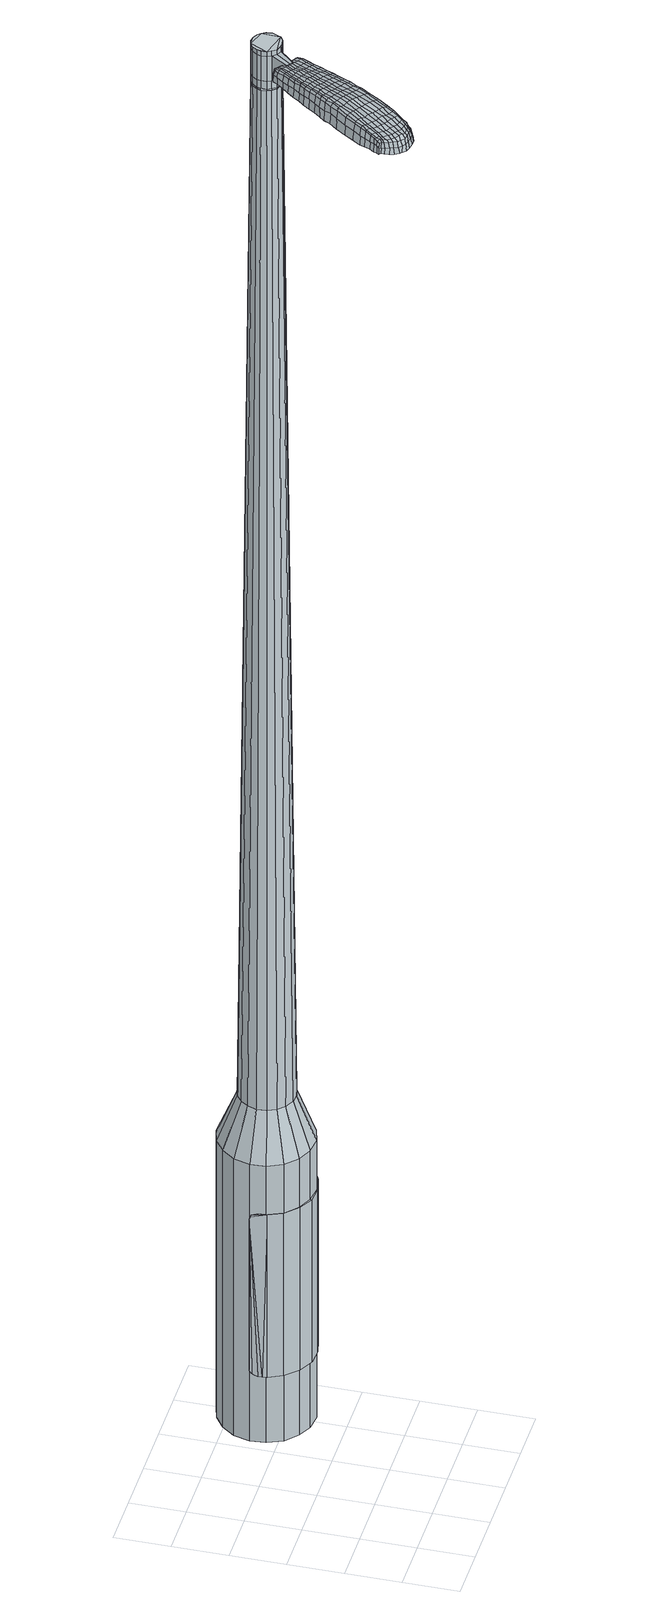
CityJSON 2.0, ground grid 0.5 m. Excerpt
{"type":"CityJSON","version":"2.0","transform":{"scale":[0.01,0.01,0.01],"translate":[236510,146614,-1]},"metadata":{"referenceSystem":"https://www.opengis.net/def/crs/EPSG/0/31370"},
"CityObjects":{
"object1":{"type":"GenericCityObject","attributes":{"cluster":619,"mean_distance_to_centroid":0.285,"new_centroid_x":236511.53,"new_centroid_y":146615.73,"mean_distance_to_camera":5.93,"H1":7.17,"H2":12.41,"Z_final":112.77,"cluster2":57,"proj_x":236507.33,"proj_y":146612.73,"id_line":33898,"bearing_l":324.46,"distance":5.16,"orientation":"right","G_obj":234.46},"geometry":[{"type":"MultiSurface","lod":"2","boundaries":[[[0,1,2,3]],[[1,4,5,2]],[[4,6,7,5]],[[6,8,9,7]],[[8,10,11,9]],[[10,12,13,11]],[[12,14,15,13]],[[14,16,17,15]],[[16,18,19,17]],[[18,20,21,19]],[[20,22,23,21]],[[22,24,25,23]],[[24,26,27,25]],[[26,28,29,27]],[[28,30,31,29]],[[30,32,33,31]],[[32,34,35,33]],[[34,0,3,35]],[[36,37,38,39]],[[38,40,41,42]],[[41,43,42]],[[42,44,45,46]],[[45,47,46]],[[46,48,49,50]],[[49,51,50]],[[42,46,50,38]],[[50,52,39,38]],[[53,36,39]],[[2,5,7,35]],[[7,9,11,15]],[[11,13,15]],[[15,17,19,23]],[[19,21,23]],[[23,25,27,31]],[[27,29,31]],[[15,23,31,7]],[[31,33,35,7]],[[3,2,35]],[[1,0,54,55]],[[0,34,56,54]],[[34,32,57,56]],[[32,30,58,57]],[[30,28,59,58]],[[28,26,60,59]],[[26,24,61,60]],[[24,22,62,61]],[[22,20,63,62]],[[20,18,64,63]],[[18,16,65,64]],[[16,14,66,65]],[[14,12,67,66]],[[12,10,68,67]],[[10,8,69,68]],[[8,6,70,69]],[[6,4,71,70]],[[4,1,55,71]],[[55,54,72,73]],[[54,56,74,72]],[[56,57,75,74]],[[57,58,76,75]],[[58,59,77,76]],[[59,60,78,77]],[[60,61,79,78]],[[61,62,80,79]],[[62,63,81,80]],[[63,64,82,81]],[[64,65,83,82]],[[65,66,84,83]],[[66,67,85,84]],[[67,68,86,85]],[[68,69,87,86]],[[69,70,88,87]],[[70,71,89,88]],[[71,55,73,89]],[[90,91,92,93]],[[94,95,91,90]],[[96,97,95,94]],[[98,99,97,96]],[[100,101,99,98]],[[78,102,101,100]],[[103,104,102,78]],[[80,105,104,103]],[[81,106,105,80]],[[82,107,106,81]],[[83,108,107,82]],[[109,110,108,83]],[[111,112,110,109]],[[86,113,112,111]],[[114,115,113,86]],[[88,116,115,114]],[[117,118,116,88]],[[93,92,118,117]],[[119,120,121,122]],[[123,119,122,124]],[[125,123,124,126]],[[127,125,126,128]],[[129,127,128,130]],[[131,129,130,132]],[[133,131,132,134]],[[135,133,134,136]],[[137,135,136,138]],[[139,137,138,140]],[[141,139,140,142]],[[143,141,142,144]],[[145,143,144,146]],[[147,145,146,148]],[[149,147,148,150]],[[151,149,150,152]],[[73,72,90,93]],[[72,74,94,90]],[[74,75,96,94]],[[75,76,98,96]],[[76,77,100,98]],[[77,78,100]],[[79,103,78]],[[79,80,103]],[[84,109,83]],[[84,85,111,109]],[[85,86,111]],[[87,114,86]],[[87,88,114]],[[89,117,88]],[[89,73,93,117]],[[153,154,92,91]],[[154,155,118,92]],[[155,116,118]],[[156,115,116]],[[156,113,115]],[[157,112,113]],[[157,158,110,112]],[[158,108,110]],[[159,104,105]],[[159,102,104]],[[160,101,102]],[[160,161,99,101]],[[161,162,97,99]],[[162,163,95,97]],[[163,153,91,95]],[[39,52,151,164]],[[154,153,165,152]],[[53,39,164,120]],[[153,163,121,165]],[[36,53,120,119]],[[163,162,122,121]],[[37,36,119,123]],[[162,161,124,122]],[[38,37,123,125]],[[161,160,126,124]],[[40,38,125,127]],[[160,102,128,126]],[[41,40,127,129]],[[102,159,130,128]],[[43,41,129,131]],[[159,105,132,130]],[[42,43,131,133]],[[105,106,134,132]],[[44,42,133,135]],[[106,107,136,134]],[[45,44,135,137]],[[107,108,138,136]],[[47,45,137,139]],[[108,158,140,138]],[[46,47,139,141]],[[158,157,142,140]],[[48,46,141,143]],[[157,113,144,142]],[[49,48,143,145]],[[113,156,146,144]],[[51,49,145,147]],[[156,116,148,146]],[[50,51,147,149]],[[116,155,150,148]],[[52,50,149,151]],[[155,154,152,150]],[[151,152,166,167]],[[152,165,168,166]],[[165,121,169,168]],[[121,120,170,169]],[[120,164,171,170]],[[164,151,167,171]],[[172,173,174,175]],[[176,172,175,177]],[[172,176,178,179]],[[173,172,179,180]],[[181,182,183,184]],[[185,181,184,186]],[[181,185,187,188]],[[182,181,188,189]],[[190,191,192,193]],[[194,190,193,195]],[[190,194,196,197]],[[191,190,197,198]],[[199,200,201,202]],[[203,199,202,204]],[[199,203,205,206]],[[200,199,206,207]],[[208,209,210,211]],[[212,208,211,213]],[[208,212,214,215]],[[209,208,215,216]],[[217,218,219,220]],[[221,217,220,222]],[[217,221,223,224]],[[218,217,224,225]],[[226,227,228,229]],[[218,226,229,219]],[[226,218,225,230]],[[227,226,230,231]],[[232,233,234,235]],[[227,232,235,228]],[[232,227,231,236]],[[233,232,236,237]],[[238,176,177,239]],[[233,238,239,234]],[[238,233,237,240]],[[176,238,240,178]],[[241,242,243,244]],[[245,241,244,246]],[[241,245,247,248]],[[242,241,248,249]],[[250,251,252,253]],[[242,250,253,243]],[[250,242,249,254]],[[251,250,254,255]],[[256,257,258,259]],[[251,256,259,252]],[[256,251,255,260]],[[257,256,260,261]],[[262,263,264,265]],[[257,262,265,258]],[[262,257,261,266]],[[263,262,266,267]],[[268,173,180,269]],[[263,268,269,264]],[[268,263,267,270]],[[173,268,270,174]],[[271,272,273,274]],[[275,271,274,276]],[[271,275,277,278]],[[272,271,278,279]],[[280,281,282,283]],[[272,280,283,273]],[[280,272,279,284]],[[281,280,284,285]],[[286,287,288,289]],[[281,286,289,282]],[[286,281,285,290]],[[287,286,290,291]],[[292,185,186,293]],[[287,292,293,288]],[[292,287,291,294]],[[185,292,294,187]],[[295,296,297,298]],[[299,295,298,300]],[[295,299,301,302]],[[296,295,302,303]],[[304,305,306,307]],[[296,304,307,297]],[[304,296,303,308]],[[305,304,308,309]],[[310,311,312,313]],[[305,310,313,306]],[[310,305,309,314]],[[311,310,314,315]],[[316,317,318,319]],[[311,316,319,312]],[[316,311,315,320]],[[317,316,320,321]],[[322,182,189,323]],[[317,322,323,318]],[[322,317,321,324]],[[182,322,324,183]],[[325,211,210,326]],[[327,325,326,328]],[[325,327,329,330]],[[211,325,330,213]],[[331,327,328,332]],[[333,331,332,334]],[[331,333,335,336]],[[327,331,336,329]],[[337,333,334,338]],[[339,337,338,340]],[[337,339,341,342]],[[333,337,342,335]],[[343,339,340,344]],[[345,343,344,346]],[[343,345,347,348]],[[339,343,348,341]],[[349,345,346,350]],[[200,349,350,201]],[[349,200,207,351]],[[345,349,351,347]],[[352,353,198,197]],[[354,352,197,196]],[[352,354,355,356]],[[353,352,356,357]],[[358,359,357,356]],[[360,358,356,355]],[[358,360,361,362]],[[359,358,362,363]],[[364,365,363,362]],[[366,364,362,361]],[[364,366,367,368]],[[365,364,368,369]],[[370,371,369,368]],[[372,370,368,367]],[[370,372,205,203]],[[371,370,203,204]],[[373,374,375,376]],[[275,373,376,277]],[[373,275,276,377]],[[374,373,377,378]],[[379,194,195,380]],[[374,379,380,375]],[[379,374,378,381]],[[194,379,381,196]],[[382,383,384,385]],[[221,382,385,223]],[[382,221,222,386]],[[383,382,386,387]],[[388,389,390,391]],[[383,388,391,384]],[[388,383,387,392]],[[389,388,392,393]],[[394,191,198,395]],[[389,394,395,390]],[[394,389,393,396]],[[191,394,396,192]],[[397,398,399,400]],[[179,397,400,180]],[[397,179,178,401]],[[398,397,401,402]],[[403,404,405,406]],[[398,403,406,399]],[[403,398,402,407]],[[404,403,407,408]],[[409,202,201,410]],[[404,409,410,405]],[[409,404,408,411]],[[202,409,411,204]],[[412,413,414,415]],[[184,412,415,186]],[[412,184,183,416]],[[413,412,416,417]],[[418,206,205,419]],[[413,418,419,414]],[[418,413,417,420]],[[206,418,420,207]],[[421,422,423,424]],[[299,421,424,301]],[[421,299,300,425]],[[422,421,425,426]],[[427,212,213,428]],[[422,427,428,423]],[[427,422,426,429]],[[212,427,429,214]],[[430,431,432,433]],[[245,430,433,247]],[[430,245,246,434]],[[431,430,434,435]],[[436,437,438,439]],[[431,436,439,432]],[[436,431,435,440]],[[437,436,440,441]],[[442,209,216,443]],[[437,442,443,438]],[[442,437,441,444]],[[209,442,444,210]],[[445,446,435,434]],[[244,445,434,246]],[[445,244,243,447]],[[446,445,447,448]],[[449,450,441,440]],[[446,449,440,435]],[[449,446,448,451]],[[450,449,451,452]],[[453,326,210,444]],[[450,453,444,441]],[[453,450,452,454]],[[326,453,454,328]],[[455,456,457,458]],[[302,455,458,303]],[[455,302,301,424]],[[456,455,424,423]],[[459,330,329,460]],[[456,459,460,457]],[[459,456,423,428]],[[330,459,428,213]],[[461,462,448,447]],[[253,461,447,243]],[[461,253,252,463]],[[462,461,463,464]],[[465,466,452,451]],[[462,465,451,448]],[[465,462,464,467]],[[466,465,467,468]],[[469,332,328,454]],[[466,469,454,452]],[[469,466,468,470]],[[332,469,470,334]],[[471,472,473,474]],[[308,471,474,309]],[[471,308,303,458]],[[472,471,458,457]],[[475,336,335,476]],[[472,475,476,473]],[[475,472,457,460]],[[336,475,460,329]],[[477,478,464,463]],[[259,477,463,252]],[[477,259,258,479]],[[478,477,479,480]],[[481,482,468,467]],[[478,481,467,464]],[[481,478,480,483]],[[482,481,483,484]],[[485,338,334,470]],[[482,485,470,468]],[[485,482,484,486]],[[338,485,486,340]],[[487,488,489,490]],[[314,487,490,315]],[[487,314,309,474]],[[488,487,474,473]],[[491,342,341,492]],[[488,491,492,489]],[[491,488,473,476]],[[342,491,476,335]],[[493,494,480,479]],[[265,493,479,258]],[[493,265,264,495]],[[494,493,495,496]],[[497,498,484,483]],[[494,497,483,480]],[[497,494,496,499]],[[498,497,499,500]],[[501,344,340,486]],[[498,501,486,484]],[[501,498,500,502]],[[344,501,502,346]],[[503,504,505,506]],[[320,503,506,321]],[[503,320,315,490]],[[504,503,490,489]],[[507,348,347,508]],[[504,507,508,505]],[[507,504,489,492]],[[348,507,492,341]],[[509,510,496,495]],[[269,509,495,264]],[[509,269,180,400]],[[510,509,400,399]],[[511,512,500,499]],[[510,511,499,496]],[[511,510,399,406]],[[512,511,406,405]],[[513,350,346,502]],[[512,513,502,500]],[[513,512,405,410]],[[350,513,410,201]],[[514,515,417,416]],[[324,514,416,183]],[[514,324,321,506]],[[515,514,506,505]],[[516,351,207,420]],[[515,516,420,417]],[[516,515,505,508]],[[351,516,508,347]],[[517,518,378,377]],[[274,517,377,276]],[[517,274,273,519]],[[518,517,519,520]],[[521,354,196,381]],[[518,521,381,378]],[[521,518,520,522]],[[354,521,522,355]],[[523,524,525,526]],[[224,523,526,225]],[[523,224,223,385]],[[524,523,385,384]],[[527,528,529,530]],[[524,527,530,525]],[[527,524,384,391]],[[528,527,391,390]],[[531,353,357,532]],[[528,531,532,529]],[[531,528,390,395]],[[353,531,395,198]],[[533,534,520,519]],[[283,533,519,273]],[[533,283,282,535]],[[534,533,535,536]],[[537,360,355,522]],[[534,537,522,520]],[[537,534,536,538]],[[360,537,538,361]],[[539,540,541,542]],[[230,539,542,231]],[[539,230,225,526]],[[540,539,526,525]],[[543,544,545,546]],[[540,543,546,541]],[[543,540,525,530]],[[544,543,530,529]],[[547,359,363,548]],[[544,547,548,545]],[[547,544,529,532]],[[359,547,532,357]],[[549,550,536,535]],[[289,549,535,282]],[[549,289,288,551]],[[550,549,551,552]],[[553,366,361,538]],[[550,553,538,536]],[[553,550,552,554]],[[366,553,554,367]],[[555,556,557,558]],[[236,555,558,237]],[[555,236,231,542]],[[556,555,542,541]],[[559,560,561,562]],[[556,559,562,557]],[[559,556,541,546]],[[560,559,546,545]],[[563,365,369,564]],[[560,563,564,561]],[[563,560,545,548]],[[365,563,548,363]],[[565,566,552,551]],[[293,565,551,288]],[[565,293,186,415]],[[566,565,415,414]],[[567,372,367,554]],[[566,567,554,552]],[[567,566,414,419]],[[372,567,419,205]],[[568,569,402,401]],[[240,568,401,178]],[[568,240,237,558]],[[569,568,558,557]],[[570,571,408,407]],[[569,570,407,402]],[[570,569,557,562]],[[571,570,562,561]],[[572,371,204,411]],[[571,572,411,408]],[[572,571,561,564]],[[371,572,564,369]],[[573,574,575,576]],[[576,575,577,578]],[[579,577,575,580]],[[580,575,574,581]],[[582,583,584,585]],[[585,584,586,587]],[[588,586,584,589]],[[589,584,583,590]],[[591,592,593,594]],[[594,593,595,596]],[[597,595,593,598]],[[598,593,592,599]],[[600,601,602,603]],[[603,602,604,605]],[[606,604,602,607]],[[607,602,601,608]],[[609,610,611,612]],[[612,611,613,614]],[[615,613,611,616]],[[616,611,610,617]],[[618,619,620,621]],[[621,620,622,623]],[[624,622,620,625]],[[625,620,619,626]],[[627,628,629,630]],[[630,629,619,618]],[[626,619,629,631]],[[631,629,628,632]],[[633,634,635,636]],[[636,635,628,627]],[[632,628,635,637]],[[637,635,634,638]],[[578,577,639,640]],[[640,639,634,633]],[[638,634,639,641]],[[641,639,577,579]],[[642,643,644,645]],[[645,644,646,647]],[[648,646,644,649]],[[649,644,643,650]],[[651,652,653,654]],[[654,653,643,642]],[[650,643,653,655]],[[655,653,652,656]],[[657,658,659,660]],[[660,659,652,651]],[[656,652,659,661]],[[661,659,658,662]],[[663,664,665,666]],[[666,665,658,657]],[[662,658,665,667]],[[667,665,664,668]],[[581,574,669,670]],[[670,669,664,663]],[[668,664,669,671]],[[671,669,574,573]],[[672,673,674,675]],[[675,674,676,677]],[[678,676,674,679]],[[679,674,673,680]],[[681,682,683,684]],[[684,683,673,672]],[[680,673,683,685]],[[685,683,682,686]],[[687,688,689,690]],[[690,689,682,681]],[[686,682,689,691]],[[691,689,688,692]],[[587,586,693,694]],[[694,693,688,687]],[[692,688,693,695]],[[695,693,586,588]],[[696,697,698,699]],[[699,698,700,701]],[[702,700,698,703]],[[703,698,697,704]],[[705,706,707,708]],[[708,707,697,696]],[[704,697,707,709]],[[709,707,706,710]],[[711,712,713,714]],[[714,713,706,705]],[[710,706,713,715]],[[715,713,712,716]],[[717,718,719,720]],[[720,719,712,711]],[[716,712,719,721]],[[721,719,718,722]],[[590,583,723,724]],[[724,723,718,717]],[[722,718,723,725]],[[725,723,583,582]],[[609,612,726,727]],[[727,726,728,729]],[[730,728,726,170]],[[170,726,612,614]],[[729,728,731,732]],[[732,731,733,734]],[[735,733,731,736]],[[736,731,728,730]],[[734,733,737,738]],[[738,737,739,740]],[[741,739,737,742]],[[742,737,733,735]],[[740,739,743,744]],[[744,743,745,746]],[[747,745,743,748]],[[748,743,739,741]],[[746,745,749,750]],[[750,749,601,600]],[[608,601,749,751]],[[751,749,745,747]],[[599,752,753,598]],[[598,753,754,597]],[[755,754,753,756]],[[756,753,752,757]],[[757,758,759,756]],[[756,759,760,755]],[[761,760,759,762]],[[762,759,758,763]],[[763,764,765,762]],[[762,765,766,761]],[[767,766,765,768]],[[768,765,764,769]],[[769,770,771,768]],[[768,771,772,767]],[[606,772,771,604]],[[604,771,770,605]],[[773,774,775,776]],[[776,775,676,678]],[[677,676,775,777]],[[777,775,774,778]],[[596,595,779,780]],[[780,779,774,773]],[[778,774,779,781]],[[781,779,595,597]],[[782,783,784,785]],[[785,784,622,624]],[[623,622,784,786]],[[786,784,783,787]],[[788,789,790,791]],[[791,790,783,782]],[[787,783,790,792]],[[792,790,789,793]],[[599,592,794,795]],[[795,794,789,788]],[[793,789,794,796]],[[796,794,592,591]],[[797,798,799,800]],[[800,799,580,581]],[[579,580,799,801]],[[801,799,798,802]],[[803,804,805,806]],[[806,805,798,797]],[[802,798,805,807]],[[807,805,804,808]],[[600,603,809,810]],[[810,809,804,803]],[[808,804,809,811]],[[811,809,603,605]],[[812,813,814,815]],[[815,814,585,587]],[[582,585,814,816]],[[816,814,813,817]],[[606,607,818,819]],[[819,818,813,812]],[[817,813,818,820]],[[820,818,607,608]],[[821,822,823,824]],[[824,823,700,702]],[[701,700,823,825]],[[825,823,822,826]],[[614,613,827,828]],[[828,827,822,821]],[[826,822,827,829]],[[829,827,613,615]],[[830,831,832,833]],[[833,832,646,648]],[[647,646,832,834]],[[834,832,831,835]],[[836,837,838,839]],[[839,838,831,830]],[[835,831,838,840]],[[840,838,837,841]],[[617,610,842,843]],[[843,842,837,836]],[[841,837,842,844]],[[844,842,610,609]],[[835,845,846,834]],[[834,846,645,647]],[[642,645,846,847]],[[847,846,845,848]],[[841,849,850,840]],[[840,850,845,835]],[[848,845,850,851]],[[851,850,849,852]],[[609,727,853,844]],[[844,853,849,841]],[[852,849,853,854]],[[854,853,727,729]],[[855,856,857,858]],[[858,857,703,704]],[[702,703,857,824]],[[824,857,856,821]],[[730,170,859,860]],[[860,859,856,855]],[[821,856,859,828]],[[828,859,170,614]],[[848,861,847]],[[847,861,654,642]],[[651,654,861,862]],[[862,861,863]],[[852,864,865,851]],[[851,865,861,848]],[[863,861,865,866]],[[866,865,864,867]],[[729,732,868,854]],[[854,868,864,852]],[[867,864,868,869]],[[869,868,732,734]],[[870,871,872,873]],[[873,872,709,710]],[[704,709,872,858]],[[858,872,871,855]],[[735,736,874,875]],[[875,874,871,870]],[[855,871,874,860]],[[860,874,736,730]],[[863,876,877,862]],[[862,877,660,651]],[[657,660,877,878]],[[878,877,876,879]],[[867,880,881,866]],[[866,881,876,863]],[[879,876,881,882]],[[882,881,880,883]],[[734,738,884,869]],[[869,884,880,867]],[[883,880,884,885]],[[885,884,738,740]],[[886,887,888,889]],[[889,888,715,716]],[[710,715,888,873]],[[873,888,887,870]],[[741,742,890,891]],[[891,890,887,886]],[[870,887,890,875]],[[875,890,742,735]],[[879,892,893,878]],[[878,893,666,657]],[[663,666,893,894]],[[894,893,892,895]],[[883,896,897,882]],[[882,897,892,879]],[[895,892,897,898]],[[898,897,896,899]],[[740,744,900,885]],[[885,900,896,883]],[[899,896,900,901]],[[901,900,744,746]],[[902,903,904,905]],[[905,904,721,722]],[[716,721,904,889]],[[889,904,903,886]],[[747,748,906,907]],[[907,906,903,902]],[[886,903,906,891]],[[891,906,748,741]],[[895,908,909,894]],[[894,909,670,663]],[[581,670,909,800]],[[800,909,908,797]],[[899,910,911,898]],[[898,911,908,895]],[[797,908,911,806]],[[806,911,910,803]],[[746,750,912,901]],[[901,912,910,899]],[[803,910,912,810]],[[810,912,750,600]],[[817,913,914,816]],[[816,914,725,582]],[[722,725,914,905]],[[905,914,913,902]],[[608,751,915,820]],[[820,915,913,817]],[[902,913,915,907]],[[907,915,751,747]],[[778,916,917,777]],[[777,917,675,677]],[[672,675,917,918]],[[918,917,916,919]],[[597,754,920,781]],[[781,920,916,778]],[[919,916,920,921]],[[921,920,754,755]],[[922,923,924,925]],[[925,924,625,626]],[[624,625,924,785]],[[785,924,923,782]],[[926,927,928,929]],[[929,928,923,922]],[[782,923,928,791]],[[791,928,927,788]],[[757,752,930,931]],[[931,930,927,926]],[[788,927,930,795]],[[795,930,752,599]],[[919,932,933,918]],[[918,933,684,672]],[[681,684,933,934]],[[934,933,932,935]],[[755,760,936,921]],[[921,936,932,919]],[[935,932,936,937]],[[937,936,760,761]],[[938,939,940,941]],[[941,940,631,632]],[[626,631,940,925]],[[925,940,939,922]],[[942,943,944,945]],[[945,944,939,938]],[[922,939,944,929]],[[929,944,943,926]],[[763,758,946,947]],[[947,946,943,942]],[[926,943,946,931]],[[931,946,758,757]],[[935,948,949,934]],[[934,949,690,681]],[[687,690,949,950]],[[950,949,948,951]],[[761,766,952,937]],[[937,952,948,935]],[[951,948,952,953]],[[953,952,766,767]],[[954,955,956,957]],[[957,956,637,638]],[[632,637,956,941]],[[941,956,955,938]],[[958,959,960,961]],[[961,960,955,954]],[[938,955,960,945]],[[945,960,959,942]],[[769,764,962,963]],[[963,962,959,958]],[[942,959,962,947]],[[947,962,764,763]],[[951,964,965,950]],[[950,965,694,687]],[[587,694,965,815]],[[815,965,964,812]],[[767,772,966,953]],[[953,966,964,951]],[[812,964,966,819]],[[819,966,772,606]],[[802,967,968,801]],[[801,968,641,579]],[[638,641,968,957]],[[957,968,967,954]],[[808,969,970,807]],[[807,970,967,802]],[[954,967,970,961]],[[961,970,969,958]],[[605,770,971,811]],[[811,971,969,808]],[[958,969,971,963]],[[963,971,770,769]],[[573,576,175,174]],[[576,578,177,175]],[[588,589,188,187]],[[589,590,189,188]],[[591,594,193,192]],[[594,596,195,193]],[[615,616,215,214]],[[616,617,216,215]],[[618,621,220,219]],[[621,623,222,220]],[[627,630,229,228]],[[630,618,219,229]],[[633,636,235,234]],[[636,627,228,235]],[[578,640,239,177]],[[640,633,234,239]],[[648,649,248,247]],[[649,650,249,248]],[[650,655,254,249]],[[655,656,255,254]],[[656,661,260,255]],[[661,662,261,260]],[[662,667,266,261]],[[667,668,267,266]],[[668,671,270,267]],[[671,573,174,270]],[[678,679,278,277]],[[679,680,279,278]],[[680,685,284,279]],[[685,686,285,284]],[[686,691,290,285]],[[691,692,291,290]],[[692,695,294,291]],[[695,588,187,294]],[[696,699,298,297]],[[699,701,300,298]],[[705,708,307,306]],[[708,696,297,307]],[[711,714,313,312]],[[714,705,306,313]],[[717,720,319,318]],[[720,711,312,319]],[[590,724,323,189]],[[724,717,318,323]],[[773,776,376,375]],[[776,678,277,376]],[[596,780,380,195]],[[780,773,375,380]],[[623,786,386,222]],[[786,787,387,386]],[[787,792,392,387]],[[792,793,393,392]],[[793,796,396,393]],[[796,591,192,396]],[[701,825,425,300]],[[825,826,426,425]],[[826,829,429,426]],[[829,615,214,429]],[[830,833,433,432]],[[833,648,247,433]],[[836,839,439,438]],[[839,830,432,439]],[[617,843,443,216]],[[843,836,438,443]],[[972,973,974,975]],[[976,977,975,974]],[[978,979,980,981]],[[982,983,984,985]],[[973,986,987,974]],[[988,976,974,987]],[[989,978,981,990]],[[991,992,983,982]],[[986,993,994,987]],[[994,995,988,987]],[[996,989,990,997]],[[998,992,991,999]],[[993,1000,1001,994]],[[1001,1002,995,994]],[[1003,996,997,1004]],[[1005,998,999,1006]],[[1007,1008,1009,1010]],[[1011,1012,1008,1007]],[[1011,1013,1014,1012]],[[1013,1015,1016,1014]],[[1017,1018,1019,1020]],[[1021,1022,1018,1017]],[[1023,1024,1022,1021]],[[1025,1026,1024,1023]],[[1020,1009,1008,1017]],[[1017,1008,1012,1021]],[[1012,1014,1023,1021]],[[1014,1016,1025,1023]],[[981,980,977,976]],[[990,981,976,988]],[[995,997,990,988]],[[1002,1004,997,995]],[[982,985,979,978]],[[991,982,978,989]],[[999,991,989,996]],[[1006,999,996,1003]],[[983,1007,1010,984]],[[992,1011,1007,983]],[[1013,1011,992,998]],[[1015,1013,998,1005]],[[1027,1028,1029,1030]],[[1029,1031,1032,1033]],[[1029,1033,1034,1035]],[[1029,1035,1030]],[[1036,1027,1030,1037]],[[1038,1037,1030,1039]],[[1040,1039,1030]],[[1041,1029,1028,1042]],[[1043,1041,1042,1044]],[[1045,1043,1044,1046]],[[1047,1045,1046,1048]],[[1049,1047,1048,1050]],[[1050,1051,1052,1053]],[[1050,1053,1054,1055]],[[1050,1055,1056,1057]],[[1056,1058,1059,1060]],[[1056,1060,1061,1062]],[[1056,1062,1057]],[[1050,1057,1049]],[[1063,1064,1028,1027]],[[1065,1066,1031,1029]],[[1067,1068,1040,1030]],[[1064,1069,1042,1028]],[[1070,1065,1029,1041]],[[1069,1071,1044,1042]],[[1072,1070,1041,1043]],[[1071,1073,1046,1044]],[[1074,1072,1043,1045]],[[1073,1075,1048,1046]],[[1076,1074,1045,1047]],[[1075,1077,1050,1048]],[[1078,1076,1047,1049]],[[1077,1079,1051,1050]],[[1080,1081,1058,1056]],[[1082,1078,1049,1057]],[[1052,1051,1079,1083]],[[1053,1052,1083,1084]],[[1054,1053,1084,1085]],[[1055,1054,1085,1086]],[[1056,1055,1086,1080]],[[1087,1063,1027,1036]],[[1088,1087,1036,1037]],[[1089,1088,1037,1038]],[[1090,1089,1038,1039]],[[1068,1090,1039,1040]],[[1032,1031,1066,1091]],[[1059,1058,1081,1092]],[[1033,1032,1091,1093]],[[1034,1033,1093,1094]],[[1035,1034,1094,1095]],[[1030,1035,1095,1067]],[[1060,1059,1092,1096]],[[1061,1060,1096,1097]],[[1062,1061,1097,1098]],[[1057,1062,1098,1082]]]}]}
},
"vertices":[
[129,136,384],[118,146,384],[118,146,96],[129,136,96],[112,160,384],[112,160,96],[111,174,384],[111,174,96],[115,189,384],[115,189,96],[124,201,384],[124,201,96],[136,209,384],[136,209,96],[150,213,384],[150,213,96],[165,211,384],[165,211,96],[178,205,384],[178,205,96],[188,194,384],[188,194,96],[194,181,384],[194,181,96],[195,166,384],[195,166,96],[191,152,384],[191,152,96],[183,140,384],[183,140,96],[171,132,384],[171,132,96],[157,128,384],[157,128,96],[142,130,384],[142,130,96],[154,157,1524],[159,158,1524],[163,161,1524],[145,159,1524],[165,165,1524],[167,169,1524],[164,178,1524],[166,174,1524],[161,181,1524],[157,183,1524],[148,183,1524],[152,184,1524],[144,180,1524],[141,176,1524],[140,167,1524],[140,172,1524],[142,163,1524],[150,157,1524],[139,150,429],[133,156,429],[147,146,429],[155,145,429],[164,147,429],[171,152,429],[176,159,429],[178,168,429],[178,177,429],[174,185,429],[168,191,429],[160,195,429],[151,195,429],[143,193,429],[136,188,429],[131,181,429],[128,173,429],[129,164,429],[145,159,1483],[142,163,1483],[150,157,1483],[154,157,1483],[159,158,1483],[163,161,1483],[165,165,1483],[167,169,1483],[166,174,1483],[164,178,1483],[161,181,1483],[157,183,1483],[152,184,1483],[148,183,1483],[144,180,1483],[141,176,1483],[140,172,1483],[140,167,1483],[146,160,1483],[146,160,1485],[143,163,1485],[143,163,1483],[150,158,1483],[150,158,1485],[154,158,1483],[154,158,1485],[159,159,1483],[159,159,1485],[162,161,1483],[162,161,1485],[165,165,1485],[166,169,1483],[166,169,1485],[166,174,1485],[164,178,1485],[161,181,1485],[157,183,1485],[152,183,1483],[152,183,1485],[148,182,1483],[148,182,1485],[144,180,1485],[142,176,1483],[142,176,1485],[140,172,1485],[141,167,1483],[141,167,1485],[154,157,1519],[150,157,1519],[150,157,1493],[154,157,1493],[159,158,1519],[159,158,1493],[163,161,1519],[163,161,1493],[165,165,1519],[165,165,1493],[167,169,1519],[167,169,1493],[166,174,1519],[166,174,1493],[164,178,1519],[164,178,1493],[161,181,1519],[161,181,1493],[157,183,1519],[157,183,1493],[152,184,1519],[152,184,1493],[148,183,1519],[148,183,1493],[144,180,1519],[144,180,1493],[141,176,1519],[141,176,1493],[140,172,1519],[140,172,1493],[140,167,1519],[140,167,1493],[142,163,1519],[142,163,1493],[145,159,1485],[142,163,1485],[140,167,1485],[141,176,1485],[148,183,1485],[152,184,1485],[167,169,1485],[163,161,1485],[159,158,1485],[154,157,1485],[150,157,1485],[145,159,1519],[145,159,1493],[132,146,1513],[132,146,1518],[135,144,1513],[137,142,1513],[137,142,1518],[135,144,1518],[76,95,1519],[80,101,1518],[78,101,1509],[74,95,1510],[70,88,1519],[68,88,1510],[72,88,1526],[77,95,1525],[82,101,1525],[107,73,1519],[111,79,1518],[110,80,1525],[106,74,1525],[102,66,1519],[101,67,1526],[102,64,1510],[107,71,1510],[111,77,1509],[50,23,1519],[47,25,1519],[46,25,1513],[49,22,1513],[54,22,1519],[53,21,1513],[55,23,1524],[51,24,1524],[48,27,1524],[93,83,1530],[97,90,1529],[95,91,1529],[90,85,1530],[88,76,1531],[85,78,1531],[91,74,1530],[96,81,1530],[100,87,1529],[140,149,1512],[138,151,1512],[137,150,1517],[139,148,1517],[142,148,1512],[141,147,1517],[142,147,1506],[139,149,1506],[137,150,1506],[42,46,1519],[44,49,1519],[42,49,1512],[41,46,1512],[41,44,1518],[40,44,1512],[42,44,1522],[43,46,1523],[45,49,1524],[46,53,1519],[49,58,1519],[47,58,1512],[45,53,1512],[48,53,1524],[51,58,1525],[52,63,1519],[57,70,1519],[55,70,1511],[50,63,1511],[54,63,1526],[58,69,1526],[63,79,1519],[62,79,1510],[65,79,1526],[122,153,1513],[117,147,1513],[119,147,1518],[123,153,1517],[126,157,1512],[126,156,1516],[124,157,1506],[121,153,1507],[116,147,1507],[112,141,1514],[108,135,1515],[109,135,1520],[114,141,1519],[111,141,1507],[106,135,1507],[103,129,1515],[98,124,1516],[100,124,1522],[105,129,1521],[101,129,1508],[96,124,1508],[94,118,1517],[89,112,1517],[91,112,1524],[95,118,1523],[92,118,1508],[87,112,1509],[84,107,1518],[86,106,1524],[82,106,1509],[71,25,1519],[73,27,1519],[72,28,1524],[70,26,1523],[69,23,1518],[69,24,1522],[70,22,1512],[71,23,1512],[74,26,1512],[76,31,1519],[80,35,1519],[79,37,1525],[76,32,1524],[77,29,1512],[81,34,1512],[84,40,1519],[89,46,1519],[88,48,1526],[83,41,1526],[84,38,1511],[89,45,1511],[95,56,1519],[95,57,1526],[96,54,1510],[146,135,1513],[142,129,1513],[143,127,1507],[147,134,1507],[149,140,1512],[149,139,1506],[148,140,1516],[146,136,1517],[142,130,1518],[138,122,1514],[134,116,1515],[135,114,1507],[139,121,1507],[138,124,1519],[134,117,1520],[130,110,1515],[126,103,1516],[127,102,1508],[131,108,1508],[130,111,1521],[126,105,1522],[123,97,1517],[119,91,1517],[119,89,1509],[123,95,1508],[122,99,1523],[118,92,1524],[115,85,1518],[115,83,1509],[114,86,1524],[136,144,1519],[134,145,1519],[131,138,1520],[129,139,1520],[134,136,1520],[138,142,1519],[127,132,1522],[125,133,1522],[123,126,1523],[121,127,1523],[125,124,1523],[130,130,1521],[119,120,1524],[116,121,1524],[114,114,1525],[112,115,1525],[117,112,1525],[121,118,1524],[110,108,1526],[108,109,1526],[106,102,1527],[103,103,1527],[109,100,1527],[113,106,1526],[101,96,1528],[99,97,1528],[104,93,1528],[53,27,1527],[50,29,1527],[56,25,1526],[59,29,1527],[55,31,1528],[52,33,1528],[59,36,1529],[56,38,1529],[63,34,1528],[67,40,1530],[63,42,1530],[60,44,1530],[68,48,1531],[64,50,1531],[71,46,1530],[76,53,1531],[73,55,1531],[70,57,1531],[80,66,1531],[77,68,1531],[84,63,1531],[67,22,1518],[64,21,1519],[64,20,1513],[67,21,1513],[67,24,1523],[64,23,1523],[59,21,1519],[59,20,1513],[60,23,1524],[41,42,1518],[41,39,1518],[42,40,1523],[42,42,1523],[40,42,1513],[40,39,1513],[42,35,1519],[43,32,1519],[44,33,1524],[43,36,1523],[41,35,1513],[42,31,1513],[44,28,1519],[45,29,1524],[44,27,1513],[79,94,1528],[80,93,1528],[85,99,1528],[83,100,1527],[74,88,1528],[75,86,1529],[82,91,1529],[85,89,1530],[89,95,1529],[87,97,1528],[77,84,1529],[80,82,1530],[88,87,1530],[92,93,1529],[82,80,1531],[105,75,1528],[103,77,1529],[98,69,1529],[100,68,1528],[109,81,1527],[107,83,1528],[100,79,1529],[95,71,1530],[104,85,1528],[149,142,1512],[148,143,1512],[147,143,1517],[148,142,1517],[150,141,1506],[148,142,1506],[145,145,1512],[144,145,1517],[145,144,1506],[128,158,1512],[129,157,1512],[128,157,1506],[127,158,1506],[128,157,1517],[129,156,1517],[131,156,1512],[133,154,1512],[132,154,1506],[130,155,1506],[131,154,1517],[133,153,1517],[135,152,1512],[135,152,1506],[135,151,1517],[124,152,1519],[126,151,1519],[120,146,1520],[121,145,1520],[127,150,1519],[130,148,1519],[123,144,1520],[125,142,1520],[132,147,1519],[127,141,1520],[145,137,1519],[144,138,1519],[139,132,1520],[141,131,1520],[141,140,1519],[137,134,1520],[115,140,1521],[116,139,1521],[110,135,1522],[112,134,1522],[118,138,1521],[121,137,1521],[114,132,1522],[116,131,1523],[123,135,1522],[118,129,1523],[137,125,1521],[135,126,1521],[131,120,1522],[133,118,1522],[133,128,1521],[128,122,1522],[106,129,1523],[107,128,1523],[101,123,1524],[103,122,1524],[109,126,1523],[112,125,1524],[105,120,1525],[107,119,1525],[114,123,1524],[110,117,1525],[129,112,1523],[127,113,1523],[123,107,1524],[125,106,1524],[124,116,1524],[120,109,1525],[97,117,1525],[98,116,1525],[92,111,1526],[94,110,1526],[100,115,1526],[103,113,1526],[96,109,1527],[98,107,1527],[105,111,1526],[101,105,1527],[121,100,1525],[119,101,1525],[115,95,1526],[117,94,1526],[116,103,1526],[112,97,1527],[88,106,1527],[89,105,1527],[91,103,1527],[94,101,1528],[96,99,1528],[113,87,1527],[111,89,1527],[108,91,1528],[68,26,1525],[66,25,1525],[71,28,1526],[68,28,1526],[61,25,1526],[64,28,1527],[44,44,1525],[44,42,1525],[46,45,1526],[45,47,1525],[44,38,1525],[45,35,1526],[48,38,1527],[46,42,1526],[47,32,1526],[50,35,1527],[74,32,1526],[72,32,1527],[78,37,1527],[76,37,1528],[67,33,1528],[71,38,1529],[48,52,1526],[49,49,1527],[52,55,1528],[51,57,1527],[50,47,1527],[51,43,1528],[55,49,1529],[53,52,1528],[53,41,1528],[57,46,1530],[82,42,1528],[79,42,1529],[87,49,1528],[84,49,1529],[75,44,1529],[81,51,1530],[55,62,1528],[56,60,1528],[61,67,1529],[59,69,1528],[57,58,1529],[59,55,1530],[64,62,1530],[62,65,1530],[62,52,1530],[67,60,1531],[93,58,1529],[91,59,1529],[88,61,1530],[66,78,1528],[68,76,1529],[70,74,1530],[72,72,1530],[75,70,1531],[80,99,1509],[82,100,1518],[77,94,1518],[75,94,1509],[72,87,1519],[70,87,1510],[74,87,1525],[79,94,1525],[83,99,1525],[108,81,1525],[109,80,1518],[105,74,1518],[105,75,1525],[100,67,1519],[100,68,1525],[101,65,1510],[106,72,1509],[110,78,1509],[48,26,1513],[48,27,1519],[51,25,1519],[51,24,1513],[54,24,1519],[54,23,1513],[55,25,1524],[52,26,1524],[49,28,1524],[94,91,1528],[97,89,1528],[93,83,1529],[90,85,1529],[87,76,1529],[85,78,1529],[90,74,1529],[96,81,1529],[100,87,1528],[136,148,1516],[136,149,1512],[138,147,1512],[138,147,1516],[141,146,1512],[140,145,1516],[141,145,1506],[138,147,1506],[136,148,1506],[44,48,1512],[46,48,1519],[44,46,1518],[43,46,1512],[43,44,1518],[42,44,1512],[44,44,1522],[45,45,1523],[47,48,1523],[49,57,1512],[51,57,1519],[48,52,1519],[46,52,1512],[49,52,1524],[52,57,1525],[56,68,1511],[58,69,1519],[54,62,1519],[52,62,1511],[56,62,1525],[60,68,1526],[65,78,1519],[63,78,1510],[67,78,1526],[120,146,1518],[119,146,1513],[123,151,1513],[124,151,1517],[127,155,1512],[127,154,1515],[125,155,1506],[122,151,1506],[117,146,1507],[111,134,1520],[109,134,1514],[114,140,1514],[115,140,1519],[112,140,1507],[107,134,1507],[101,122,1522],[100,122,1516],[104,128,1515],[106,128,1521],[103,128,1508],[98,122,1508],[92,111,1523],[91,111,1517],[95,117,1516],[97,116,1522],[93,117,1508],[89,111,1508],[86,105,1517],[88,105,1524],[84,105,1509],[71,30,1523],[72,29,1519],[70,26,1518],[69,27,1523],[68,25,1518],[68,26,1522],[69,24,1512],[70,25,1512],[72,27,1512],[78,38,1525],[79,37,1519],[75,32,1519],[74,33,1524],[75,31,1512],[79,35,1512],[86,49,1526],[87,48,1519],[82,41,1519],[82,43,1525],[83,39,1511],[87,46,1511],[94,57,1519],[93,58,1526],[94,55,1510],[141,128,1507],[141,130,1513],[145,136,1513],[145,135,1506],[147,140,1512],[148,139,1506],[146,140,1515],[144,137,1517],[140,131,1518],[133,115,1507],[133,117,1514],[137,123,1514],[137,122,1507],[136,125,1519],[132,118,1520],[125,103,1508],[125,104,1516],[129,111,1515],[129,109,1508],[128,112,1521],[124,106,1522],[117,90,1508],[117,92,1517],[121,98,1516],[121,96,1508],[120,100,1522],[116,93,1523],[113,86,1517],[113,84,1509],[112,87,1524],[135,143,1518],[133,145,1518],[131,137,1519],[129,139,1519],[133,136,1519],[127,131,1520],[125,133,1520],[122,125,1521],[120,127,1521],[125,124,1521],[129,130,1520],[118,119,1523],[116,121,1523],[114,113,1524],[112,115,1524],[116,111,1524],[121,117,1523],[110,107,1525],[107,109,1525],[105,101,1526],[103,103,1526],[108,99,1526],[112,105,1525],[101,95,1527],[99,97,1527],[104,93,1527],[51,30,1526],[53,28,1526],[57,27,1525],[59,30,1526],[56,31,1526],[53,33,1526],[56,38,1528],[59,36,1528],[63,35,1527],[67,40,1528],[63,42,1529],[61,44,1529],[65,50,1530],[68,48,1530],[71,46,1529],[76,53,1530],[73,55,1530],[70,57,1530],[77,68,1530],[80,66,1530],[83,64,1530],[64,22,1513],[64,24,1518],[67,24,1518],[67,23,1512],[67,26,1523],[64,25,1523],[59,23,1519],[59,22,1513],[60,25,1523],[44,40,1523],[43,39,1518],[43,42,1518],[44,42,1523],[42,42,1512],[42,39,1512],[46,34,1523],[45,33,1519],[44,36,1519],[45,37,1523],[43,36,1513],[44,32,1513],[46,30,1519],[47,31,1524],[46,29,1513],[85,98,1527],[81,93,1527],[80,93,1527],[84,99,1526],[75,87,1527],[75,86,1528],[89,95,1528],[85,89,1528],[83,91,1528],[87,97,1527],[77,84,1528],[80,82,1529],[88,87,1529],[92,93,1528],[82,80,1529],[98,70,1528],[102,77,1527],[104,76,1527],[99,69,1527],[108,82,1526],[106,83,1527],[99,79,1528],[94,72,1528],[103,85,1527],[145,141,1516],[146,142,1512],[147,141,1512],[146,141,1516],[148,140,1506],[147,140,1506],[144,144,1512],[143,143,1516],[144,143,1506],[127,155,1506],[128,155,1512],[127,156,1512],[126,156,1506],[127,155,1516],[128,154,1516],[131,152,1506],[132,152,1512],[130,154,1512],[129,153,1506],[130,153,1516],[132,151,1516],[134,151,1512],[133,150,1506],[134,150,1516],[125,150,1518],[125,151,1518],[120,145,1519],[121,145,1519],[129,148,1518],[127,149,1518],[123,143,1519],[125,142,1519],[131,146,1518],[127,140,1519],[139,132,1519],[143,138,1518],[144,137,1518],[140,131,1519],[140,139,1518],[136,134,1519],[116,139,1520],[111,134,1521],[112,133,1521],[120,136,1520],[118,138,1520],[114,132,1521],[116,130,1521],[123,134,1520],[118,128,1521],[131,119,1521],[135,126,1520],[136,125,1520],[132,119,1521],[132,127,1520],[128,121,1521],[107,127,1522],[107,128,1522],[102,122,1523],[103,121,1523],[111,124,1522],[109,126,1522],[105,120,1523],[107,118,1524],[114,122,1523],[109,116,1524],[123,107,1523],[127,113,1522],[128,112,1522],[124,106,1523],[124,115,1522],[120,109,1523],[98,115,1524],[97,116,1524],[93,110,1525],[94,110,1525],[103,112,1525],[100,114,1524],[96,108,1525],[98,106,1526],[105,111,1525],[101,105,1526],[114,95,1525],[118,101,1524],[120,100,1524],[116,94,1525],[115,103,1524],[111,97,1525],[89,104,1526],[89,105,1526],[94,100,1527],[91,102,1526],[96,99,1527],[110,89,1526],[112,88,1526],[107,91,1526],[65,27,1524],[68,27,1524],[70,30,1525],[68,29,1525],[61,26,1525],[64,29,1525],[47,45,1525],[45,42,1524],[45,44,1524],[47,47,1525],[49,39,1526],[47,35,1525],[46,39,1524],[48,42,1525],[48,33,1525],[51,36,1526],[71,33,1526],[73,34,1526],[77,38,1526],[75,38,1527],[67,34,1526],[71,39,1527],[53,55,1527],[50,49,1526],[50,51,1526],[53,56,1526],[56,49,1528],[52,44,1527],[51,47,1526],[54,52,1527],[54,41,1527],[58,47,1528],[79,43,1527],[81,43,1527],[86,49,1527],[84,50,1528],[75,44,1528],[80,51,1529],[61,66,1528],[57,60,1527],[56,61,1527],[61,68,1527],[65,62,1529],[60,55,1529],[58,57,1528],[63,64,1528],[62,52,1529],[67,59,1530],[91,60,1528],[92,59,1528],[87,61,1529],[68,76,1528],[68,77,1528],[72,72,1529],[70,74,1529],[75,70,1530],[126,156,1508],[131,152,1508],[111,126,1509],[105,130,1509],[98,109,1510],[91,114,1510],[75,77,1512],[67,82,1512],[78,97,1511],[85,92,1511],[64,62,1513],[57,51,1514],[50,56,1514],[57,68,1513],[137,148,1508],[118,121,1509],[105,104,1510],[82,71,1512],[93,86,1511],[72,57,1513],[64,46,1514],[142,144,1508],[124,117,1509],[112,99,1510],[90,66,1512],[100,81,1511],[71,41,1514],[79,51,1513],[148,140,1508],[131,112,1509],[119,94,1510],[97,61,1512],[108,75,1511],[78,36,1514],[87,46,1513],[49,40,1514],[48,35,1514],[42,39,1514],[42,45,1514],[56,35,1514],[53,31,1514],[63,30,1514],[59,27,1514],[70,25,1514],[65,23,1514],[47,30,1515],[48,25,1515],[47,26,1515],[44,32,1515],[51,27,1515],[49,25,1515],[54,25,1515],[50,24,1515],[58,22,1515],[51,23,1515],[174,132,334],[170,130,334],[170,130,165],[182,138,171],[174,132,165],[177,134,165],[179,136,166],[181,137,167],[182,138,169],[177,134,334],[179,136,333],[181,137,332],[182,138,331],[182,138,328],[156,127,165],[156,127,334],[141,128,165],[141,128,334],[128,135,165],[128,135,334],[117,146,165],[117,146,334],[111,159,165],[111,159,334],[110,163,334],[110,167,334],[110,170,333],[110,172,332],[109,173,331],[109,174,328],[110,163,165],[109,174,171],[109,173,169],[110,172,167],[110,170,166],[110,167,165],[172,135,334],[169,133,334],[169,133,165],[172,135,165],[181,140,171],[181,140,328],[156,130,334],[156,130,165],[142,131,334],[142,131,165],[129,137,334],[129,137,165],[120,147,334],[120,147,165],[114,160,334],[114,160,165],[113,164,334],[112,174,328],[112,174,171],[113,164,165],[113,167,334],[113,170,333],[112,172,332],[112,173,331],[175,137,334],[178,138,333],[179,140,332],[180,140,331],[175,137,165],[112,173,169],[178,138,166],[179,140,167],[180,140,169],[112,172,167],[113,170,166],[113,167,165]
]}
